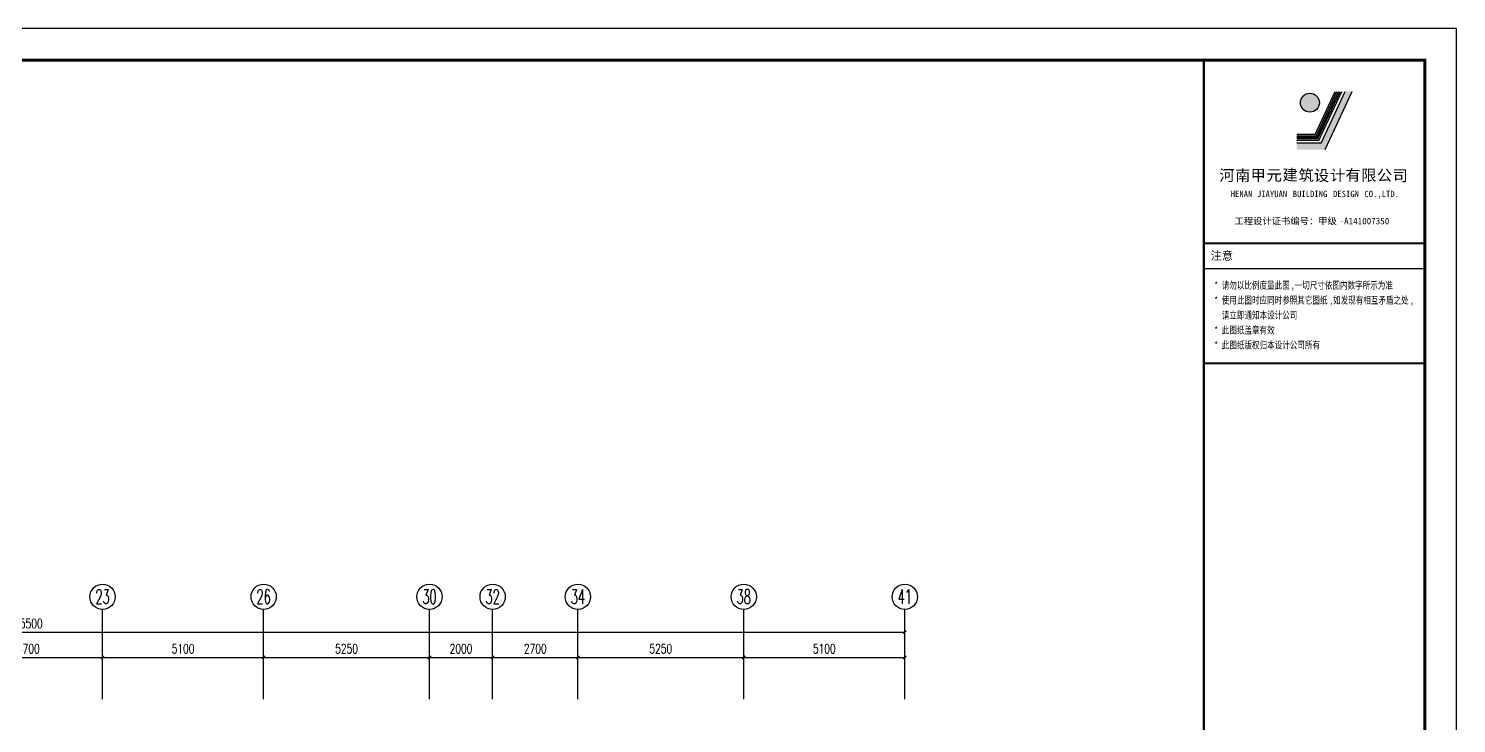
# Model space of a CAD drawing. Extents: x -993182 to -819982, y 169304 to 600104.
# Drawn here: x -954293 to -909082, y 206702 to 228704 of the extents above; entities that cross this region are included whole.
import ezdxf
from ezdxf.enums import TextEntityAlignment as Align

# ---------------------------------------------------------------- set-up
doc = ezdxf.new("R2010")
doc.units = 0
doc.header["$LTSCALE"] = 1000
doc.header["$MEASUREMENT"] = 0
for name, color, linetype in [('AXIS', 3, 'Continuous'), ('PUB_TITLE', 146, 'Continuous'), ('TK', 9, 'Continuous'), ('面层', 215, 'Continuous')]:
    doc.layers.add(name, color=color, linetype=linetype)
doc.styles.add('300', font='', dxfattribs={"width": 0.75, "height": 300})
doc.styles.add('_TCH_AXIS', font='COMPLEX', dxfattribs={"bigfont": 'GBCBIG'})
doc.styles.add('_TCH_DIM_T3', font='SIMPLEX', dxfattribs={"width": 0.705882, "bigfont": 'GBCBIG'})
doc.styles.add('H1', font='')
doc.styles.add('THT', font='simhei.ttf')
doc.styles.get('300').set_extended_font_data('SimSun')
doc.styles.get('H1').set_extended_font_data('SimSun')
doc.dimstyles.new('_TCH_ARCH&&100', dxfattribs={"dimtxt": 297.5, "dimasz": 100, "dimexe": 250, "dimexo": 300, "dimgap": 126.25, "dimtad": 1, "dimdec": 0, "dimzin": 0, "dimdsep": 46, "dimtxsty": '_TCH_DIM_T3', "dimblk": 'ARCHTICK', "dimcen": 0.09, "dimclrt": 7, "dimazin": 2, "dimtfac": 1, "dimtdec": 0, "dimtix": 1, "dimtmove": 2, "dimatfit": 3, "dimfxl": 0, "dimtolj": 1, "dimtzin": 0, "dimarcsym": 0})

# ---------------------------------------------------------------- blocks, each defined once
blk = doc.blocks.new('_ArchTick')
at = {"color": 0, "linetype": 'ByBlock', "const_width": 0.4}
blk.add_lwpolyline([(-0.5, -0.5), (0.5, 0.5)], dxfattribs=at)
blk = doc.blocks.new('*D1030')
at = {"layer": 'AXIS', "color": 0, "lineweight": -2}
for p, q in [((-343209, -536852), (-343209, -534477)), ((-343209, -534727), (-287709, -534727)), ((-287709, -536852), (-287709, -534477))]:
    blk.add_line(p, q, dxfattribs=at)
at = {"layer": 'Defpoints', "color": 0}
for p in [(-287709, -534727), (-343209, -537152), (-287709, -537152)]:
    blk.add_point(p, dxfattribs=at)
at = {"layer": 'AXIS', "color": 0, "lineweight": -2, "xscale": 100, "yscale": 100, "zscale": 100, "rotation": 180}
blk.add_blockref('_ArchTick', (-343209, -534727), dxfattribs=at)
at = {"layer": 'AXIS', "color": 0, "lineweight": -2, "xscale": 100, "yscale": 100, "zscale": 100}
blk.add_blockref('_ArchTick', (-287709, -534727), dxfattribs=at)
at = {"layer": 'AXIS', "color": 7, "insert": (-315459, -534452), "char_height": 297.5, "attachment_point": 5, "style": '_TCH_DIM_T3'}
blk.add_mtext('\\A1;55500', dxfattribs=at)
blk = doc.blocks.new('*D1037')
at = {"layer": 'AXIS', "color": 0, "lineweight": -2}
for p, q in [((-317809, -536852), (-317809, -535277)), ((-313109, -536852), (-313109, -535277)), ((-317809, -535527), (-313109, -535527))]:
    blk.add_line(p, q, dxfattribs=at)
at = {"layer": 'Defpoints', "color": 0}
for p in [(-313109, -535527), (-317809, -537152), (-313109, -537152)]:
    blk.add_point(p, dxfattribs=at)
at = {"layer": 'AXIS', "color": 0, "lineweight": -2, "xscale": 100, "yscale": 100, "zscale": 100, "rotation": 180}
blk.add_blockref('_ArchTick', (-317809, -535527), dxfattribs=at)
at = {"layer": 'AXIS', "color": 0, "lineweight": -2, "xscale": 100, "yscale": 100, "zscale": 100}
blk.add_blockref('_ArchTick', (-313109, -535527), dxfattribs=at)
at = {"layer": 'AXIS', "color": 7, "insert": (-315459, -535252), "char_height": 297.5, "attachment_point": 5, "style": '_TCH_DIM_T3'}
blk.add_mtext('\\A1;4700', dxfattribs=at)
blk = doc.blocks.new('*D1038')
at = {"layer": 'AXIS', "color": 0, "lineweight": -2}
for p, q in [((-313109, -536852), (-313109, -535277)), ((-308009, -536852), (-308009, -535277)), ((-313109, -535527), (-308009, -535527))]:
    blk.add_line(p, q, dxfattribs=at)
at = {"layer": 'Defpoints', "color": 0}
for p in [(-308009, -535527), (-313109, -537152), (-308009, -537152)]:
    blk.add_point(p, dxfattribs=at)
at = {"layer": 'AXIS', "color": 0, "lineweight": -2, "xscale": 100, "yscale": 100, "zscale": 100, "rotation": 180}
blk.add_blockref('_ArchTick', (-313109, -535527), dxfattribs=at)
at = {"layer": 'AXIS', "color": 0, "lineweight": -2, "xscale": 100, "yscale": 100, "zscale": 100}
blk.add_blockref('_ArchTick', (-308009, -535527), dxfattribs=at)
at = {"layer": 'AXIS', "color": 7, "insert": (-310559, -535252), "char_height": 297.5, "attachment_point": 5, "style": '_TCH_DIM_T3'}
blk.add_mtext('\\A1;5100', dxfattribs=at)
blk = doc.blocks.new('*D1039')
at = {"layer": 'AXIS', "color": 0, "lineweight": -2}
for p, q in [((-308009, -536852), (-308009, -535277)), ((-302759, -536852), (-302759, -535277)), ((-308009, -535527), (-302759, -535527))]:
    blk.add_line(p, q, dxfattribs=at)
at = {"layer": 'Defpoints', "color": 0}
for p in [(-302759, -535527), (-308009, -537152), (-302759, -537152)]:
    blk.add_point(p, dxfattribs=at)
at = {"layer": 'AXIS', "color": 0, "lineweight": -2, "xscale": 100, "yscale": 100, "zscale": 100, "rotation": 180}
blk.add_blockref('_ArchTick', (-308009, -535527), dxfattribs=at)
at = {"layer": 'AXIS', "color": 0, "lineweight": -2, "xscale": 100, "yscale": 100, "zscale": 100}
blk.add_blockref('_ArchTick', (-302759, -535527), dxfattribs=at)
at = {"layer": 'AXIS', "color": 7, "insert": (-305384, -535252), "char_height": 297.5, "attachment_point": 5, "style": '_TCH_DIM_T3'}
blk.add_mtext('\\A1;5250', dxfattribs=at)
blk = doc.blocks.new('*D1040')
at = {"layer": 'AXIS', "color": 0, "lineweight": -2}
for p, q in [((-302759, -536852), (-302759, -535277)), ((-300759, -536852), (-300759, -535277)), ((-302759, -535527), (-300759, -535527))]:
    blk.add_line(p, q, dxfattribs=at)
at = {"layer": 'Defpoints', "color": 0}
for p in [(-300759, -535527), (-302759, -537152), (-300759, -537152)]:
    blk.add_point(p, dxfattribs=at)
at = {"layer": 'AXIS', "color": 0, "lineweight": -2, "xscale": 100, "yscale": 100, "zscale": 100, "rotation": 180}
blk.add_blockref('_ArchTick', (-302759, -535527), dxfattribs=at)
at = {"layer": 'AXIS', "color": 0, "lineweight": -2, "xscale": 100, "yscale": 100, "zscale": 100}
blk.add_blockref('_ArchTick', (-300759, -535527), dxfattribs=at)
at = {"layer": 'AXIS', "color": 7, "insert": (-301759, -535252), "char_height": 297.5, "attachment_point": 5, "style": '_TCH_DIM_T3'}
blk.add_mtext('\\A1;2000', dxfattribs=at)
blk = doc.blocks.new('*D1041')
at = {"layer": 'AXIS', "color": 0, "lineweight": -2}
for p, q in [((-300759, -536852), (-300759, -535277)), ((-298059, -536852), (-298059, -535277)), ((-300759, -535527), (-298059, -535527))]:
    blk.add_line(p, q, dxfattribs=at)
at = {"layer": 'Defpoints', "color": 0}
for p in [(-298059, -535527), (-300759, -537152), (-298059, -537152)]:
    blk.add_point(p, dxfattribs=at)
at = {"layer": 'AXIS', "color": 0, "lineweight": -2, "xscale": 100, "yscale": 100, "zscale": 100, "rotation": 180}
blk.add_blockref('_ArchTick', (-300759, -535527), dxfattribs=at)
at = {"layer": 'AXIS', "color": 0, "lineweight": -2, "xscale": 100, "yscale": 100, "zscale": 100}
blk.add_blockref('_ArchTick', (-298059, -535527), dxfattribs=at)
at = {"layer": 'AXIS', "color": 7, "insert": (-299409, -535252), "char_height": 297.5, "attachment_point": 5, "style": '_TCH_DIM_T3'}
blk.add_mtext('\\A1;2700', dxfattribs=at)
blk = doc.blocks.new('*D1042')
at = {"layer": 'AXIS', "color": 0, "lineweight": -2}
for p, q in [((-298059, -536852), (-298059, -535277)), ((-292809, -536852), (-292809, -535277)), ((-298059, -535527), (-292809, -535527))]:
    blk.add_line(p, q, dxfattribs=at)
at = {"layer": 'Defpoints', "color": 0}
for p in [(-292809, -535527), (-298059, -537152), (-292809, -537152)]:
    blk.add_point(p, dxfattribs=at)
at = {"layer": 'AXIS', "color": 0, "lineweight": -2, "xscale": 100, "yscale": 100, "zscale": 100, "rotation": 180}
blk.add_blockref('_ArchTick', (-298059, -535527), dxfattribs=at)
at = {"layer": 'AXIS', "color": 0, "lineweight": -2, "xscale": 100, "yscale": 100, "zscale": 100}
blk.add_blockref('_ArchTick', (-292809, -535527), dxfattribs=at)
at = {"layer": 'AXIS', "color": 7, "insert": (-295434, -535252), "char_height": 297.5, "attachment_point": 5, "style": '_TCH_DIM_T3'}
blk.add_mtext('\\A1;5250', dxfattribs=at)
blk = doc.blocks.new('*D1043')
at = {"layer": 'AXIS', "color": 0, "lineweight": -2}
for p, q in [((-292809, -536852), (-292809, -535277)), ((-287709, -536852), (-287709, -535277)), ((-292809, -535527), (-287709, -535527))]:
    blk.add_line(p, q, dxfattribs=at)
at = {"layer": 'Defpoints', "color": 0}
for p in [(-287709, -535527), (-292809, -537152), (-287709, -537152)]:
    blk.add_point(p, dxfattribs=at)
at = {"layer": 'AXIS', "color": 0, "lineweight": -2, "xscale": 100, "yscale": 100, "zscale": 100, "rotation": 180}
blk.add_blockref('_ArchTick', (-292809, -535527), dxfattribs=at)
at = {"layer": 'AXIS', "color": 0, "lineweight": -2, "xscale": 100, "yscale": 100, "zscale": 100}
blk.add_blockref('_ArchTick', (-287709, -535527), dxfattribs=at)
at = {"layer": 'AXIS', "color": 7, "insert": (-290259, -535252), "char_height": 297.5, "attachment_point": 5, "style": '_TCH_DIM_T3'}
blk.add_mtext('\\A1;5100', dxfattribs=at)
blk = doc.blocks.new('A$C61A6557E')
at = {"layer": 'PUB_TITLE'}
blk.add_hatch(color=256, dxfattribs=at).paths.add_polyline_path([(4727, 56407), (4502, 56407), (3742, 54772), (2969, 54772), (2969, 54568), (3872, 54568)])
h = blk.add_hatch(color=256, dxfattribs=at)
edge = h.paths.add_edge_path()
edge.add_ellipse((3384, 56052), major_axis=(-212, 212), ratio=1, start_angle=0, end_angle=360)
for p, q in [((3554, 55043), (4189, 56407)), ((3583, 54997), (4239, 56407)), ((3612, 54951), (4290, 56407)), ((3641, 54905), (4341, 56407)), ((3671, 54859), (4391, 56407)), ((3742, 54772), (4502, 56407)), ((3872, 54568), (4727, 56407)), ((3554, 55043), (2969, 55043)), ((3583, 54997), (2969, 54997)), ((3612, 54951), (2969, 54951)), ((3641, 54905), (2969, 54905)), ((3671, 54859), (2969, 54859)), ((3742, 54772), (2969, 54772)), ((41, 51600), (7025, 51600)), ((7052, 51600), (41, 51600)), ((41, 51600), (7052, 51600)), ((57, 51600), (7068, 51600)), ((41, 50800), (7052, 50800)), ((41, 50800), (7052, 50800)), ((25, 47800), (7025, 47800)), ((7025, 29000), (14, 29000)), ((7025, 28200), (14, 28200)), ((7025, 22200), (14, 22200)), ((7025, 21400), (14, 21400)), ((7025, 17400), (14, 17400)), ((7025, 17400), (14, 17400)), ((7025, 17400), (14, 17400)), ((7025, 16600), (14, 16600)), ((7025, 16600), (14, 16600)), ((7025, 14600), (14, 14600)), ((7025, 13800), (14, 13800)), ((7025, 11800), (14, 11800)), ((7025, 11800), (14, 11800)), ((7025, 11000), (14, 11000)), ((7025, 8000), (14, 8000)), ((7025, 8000), (14, 8000)), ((7025, 8000), (14, 8000)), ((7025, 8000), (14, 8000)), ((7025, 8000), (14, 8000)), ((7025, 8000), (14, 8000)), ((7025, 8000), (14, 8000)), ((2214, 8000), (2214, 3200)), ((4164, 8000), (4164, 3200)), ((7025, 7200), (14, 7200)), ((7025, 7200), (14, 7200)), ((7025, 7200), (14, 7200)), ((7025, 6400), (2214, 6400)), ((7025, 6400), (2214, 6400)), ((7025, 6400), (2214, 6400)), ((7025, 5600), (14, 5600)), ((7025, 5600), (14, 5600)), ((7025, 5600), (14, 5600)), ((7025, 4800), (14, 4800)), ((7025, 4800), (14, 4800)), ((7025, 4800), (14, 4800)), ((7025, 4000), (14, 4000)), ((7025, 4000), (14, 4000)), ((7025, 4000), (14, 4000)), ((7025, 3200), (14, 3200)), ((7025, 3200), (14, 3200)), ((7025, 3200), (14, 3200)), ((7025, 3200), (14, 3200)), ((7025, 3200), (14, 3200)), ((7025, 3200), (14, 3200)), ((7025, 2400), (14, 2400)), ((1625, 0), (1625, 2400)), ((3525, 0), (3525, 2400)), ((5125, 0), (5125, 2400)), ((7025, 1600), (14, 1600)), ((7025, 800), (14, 800))]:
    blk.add_line(p, q, dxfattribs=at)
at = {"layer": 'PUB_TITLE', "const_width": 75}
blk.add_lwpolyline([(25, 0), (7025, 0), (7025, 57400), (25, 57400)], close=True, dxfattribs=at)
at = {"layer": 'PUB_TITLE'}
for points, const_width in [([(25, 0), (25, 57400)], 75), ([(25, 57400), (25, 50733)], 60), ([(25, 0), (25, 57400)], 40), ([(7052, 51600), (41, 51600)], 60), ([(25, 50733), (25, 0)], 60), ([(41, 47800), (7052, 47800)], 56.5), ([(41, 47800), (7052, 47800)], 56.5), ([(7025, 17400), (14, 17400)], 60), ([(7025, 17400), (14, 17400)], 40), ([(7025, 14600), (14, 14600)], 60), ([(7025, 11800), (14, 11800)], 60), ([(7025, 8000), (14, 8000)], 60), ([(7025, 8000), (14, 8000)], 40), ([(7025, 0), (14, 0)], 40)]:
    blk.add_lwpolyline(points, dxfattribs=dict(at, const_width=const_width))
blk.add_lwpolyline([(25, 57400), (7025, 57400), (7025, 51600), (25, 51600)], close=True, dxfattribs=at)
blk.add_ellipse((3384, 56052), major_axis=(-212, 212), ratio=1, start_param=3.926991, end_param=10.210176, dxfattribs=at)
at = {"layer": 'PUB_TITLE', "style": 'THT'}
for s, height, p in [('河', 352, (515, 53577)), ('南', 352, (1017, 53574)), ('甲', 352, (1511, 53582)), ('元', 352, (2014, 53580)), ('建', 352, (2518, 53590)), ('筑', 352, (3026, 53580)), ('设', 352, (3515, 53570)), ('计', 352, (4024, 53575)), ('有', 352, (4511, 53585)), ('限', 352, (5012, 53581)), ('公', 352, (5509, 53576)), ('司', 352, (6006, 53569)), ('HENAN', 201.1, (878, 53062)), ('JIAYUAN', 201.1, (1708, 53062)), ('BUILDING', 201.1, (2842, 53062)), ('DESIGN', 201.1, (4118, 53062)), ('CO.,LTD.', 201.1, (5111, 53062)), ('工程设计证书编号：甲级', 210.3, (998, 52199)), ('-A141007350', 210.3, (4325, 52199)), ('注意', 260, (241, 51078))]:
    blk.add_text(s, height=height, dxfattribs=at).set_placement(p)
at = {"layer": 'PUB_TITLE', "style": '300', "width": 0.75}
for s, height, p in [('*', 228, (352, 50158)), ('请勿以比例度量此图', 227.8, (595, 50158)), (',', 228, (2782, 50158)), ('一切尺寸依图内数字所示为准', 227.85, (2904, 50158)), ('*', 228, (352, 49685)), ('使用此图时应同时参照其它图纸', 227.85, (595, 49685)), ('如发现有相互矛盾之处', 227.8, (4119, 49685)), ('请立即通知本设计公司', 227.8, (595, 49212)), (',', 228, (3998, 49685)), (',', 228, (6549, 49685)), ('*', 228, (352, 48739)), ('此图纸盖章有效', 227.8, (595, 48739)), ('*', 228, (352, 48266)), ('此图纸版权归本设计公司所有', 227.85, (595, 48266))]:
    blk.add_text(s, height=height, dxfattribs=at).set_placement(p)
at = {"layer": 'PUB_TITLE', "style": 'THT'}
for s, p in [('出图专用章', (1160, 28600)), ('注册专用章', (1160, 21800)), ('建设单位', (973, 17000)), ('项目名称', (973, 14200)), ('图纸名称', (973, 11400)), ('项目负责', (1114, 7600)), ('肖予航', (3146, 7600)), ('李  阳', (3146, 6800)), ('专业负责', (1114, 6400)), ('审   核', (1114, 5200)), ('庞军营', (3182, 5200)), ('校   对', (1114, 4400)), ('李  阳', (3182, 4400)), ('设   计', (1114, 3600)), ('江丹丹 ', (3275, 3600)), ('版  次', (814, 2000)), ('1', (2575, 2000)), ('比  例', (4314, 2000)), ('图  别', (803, 1200)), ('施工图', (2575, 1200)), ('图  号', (4321, 1200)), ('工程号', (814, 400)), ('D19-05', (2569, 400)), ('日  期', (4314, 400)), ('2019.02', (6075, 400))]:
    blk.add_text(s, height=260, dxfattribs=at).set_placement(p, align=Align.MIDDLE)
at = {"layer": 'PUB_TITLE', "color": 173, "style": 'H1'}
blk.add_text('1:100', height=250, dxfattribs=at).set_placement((6075, 1997), align=Align.MIDDLE_CENTER)
at = {"layer": 'TK', "color": 63, "style": 'THT'}
blk.add_text('息县鑫盛置业有限公司', height=260, dxfattribs=at).set_placement((1573, 15597))
at = {"layer": 'TK', "style": 'H1'}
for s, p in [('息县隆盛帝景二期—鑫盛•息州府', (3525, 12988)), ('项目住宅小区5#、7#住宅楼', (3525, 12376))]:
    blk.add_text(s, height=300, dxfattribs=at).set_placement(p, align=Align.MIDDLE_CENTER)
blk = doc.blocks.new('5#、7#楼参照')
at = {"layer": 'AXIS'}
for p, q in [((-313108.8, -536206.9), (-313108.8, -534006.7)), ((-308008.8, -536206.9), (-308008.8, -534006.7)), ((-302758.8, -536206.9), (-302758.8, -534006.7)), ((-300758.8, -536206.9), (-300758.8, -534006.7)), ((-298058.8, -536206.9), (-298058.8, -534006.7)), ((-292808.8, -536206.9), (-292808.8, -534006.7)), ((-287708.8, -536206.9), (-287708.8, -534006.7))]:
    blk.add_line(p, q, dxfattribs=at)
for centre in [(-313108.8, -533606.7), (-308008.8, -533606.7), (-302758.8, -533606.7), (-300758.8, -533606.7), (-298058.8, -533606.7), (-292808.8, -533606.7), (-287708.8, -533606.7)]:
    blk.add_circle(centre, 400, dxfattribs=at)
at = {"layer": 'PUB_TITLE'}
blk.add_lwpolyline([(-354342.7, -575015.5), (-270242.7, -575015.5), (-270242.7, -515615.5), (-354342.7, -515615.5)], close=True, dxfattribs=at)
at = {"layer": 'PUB_TITLE', "const_width": 100}
blk.add_lwpolyline([(-351842.7, -574015.5), (-271242.7, -574015.5), (-271242.7, -516615.5), (-351842.7, -516615.5)], close=True, dxfattribs=at)
at = {"layer": 'AXIS', "color": 7, "style": '_TCH_AXIS'}
for s, width, p, p2 in [('23', 0.617647, (-313335.1, -533832.9), (-312882.5, -533832.9)), ('26', 0.617647, (-308235.1, -533832.9), (-307782.5, -533832.9)), ('30', 0.636364, (-302985.1, -533832.9), (-302532.5, -533832.9)), ('32', 0.636364, (-300985.1, -533832.9), (-300532.5, -533832.9)), ('34', 0.6, (-298285.1, -533832.9), (-297832.5, -533832.9)), ('38', 0.636364, (-293035.1, -533832.9), (-292582.5, -533832.9)), ('41', 0.7, (-287935.1, -533832.9), (-287482.5, -533832.9))]:
    blk.add_text(s, height=452.55, dxfattribs=dict(at, width=width)).set_placement(p, p2, align=Align.FIT)
at = {"layer": 'AXIS'}
for p1, p2, distance, picture, middle in [((-343208.8, -537152.3), (-287708.8, -537152.3), 2425.6, '*D1030', (-315458.8, -534451.7)), ((-317808.8, -537152.3), (-313108.8, -537152.3), 1625.6, '*D1037', (-315458.8, -535251.7)), ((-313108.8, -537152.3), (-308008.8, -537152.3), 1625.6, '*D1038', (-310558.8, -535251.7)), ((-308008.8, -537152.3), (-302758.8, -537152.3), 1625.6, '*D1039', (-305383.8, -535251.7)), ((-302758.8, -537152.3), (-300758.8, -537152.3), 1625.6, '*D1040', (-301758.8, -535251.7)), ((-300758.8, -537152.3), (-298058.8, -537152.3), 1625.6, '*D1041', (-299408.8, -535251.7)), ((-298058.8, -537152.3), (-292808.8, -537152.3), 1625.6, '*D1042', (-295433.8, -535251.7)), ((-292808.8, -537152.3), (-287708.8, -537152.3), 1625.6, '*D1043', (-290258.8, -535251.7))]:
    dim = blk.add_aligned_dim(p1=p1, p2=p2, distance=distance, dimstyle='_TCH_ARCH&&100', dxfattribs=at)
    dim.commit()
    dim.dimension.update_dxf_attribs({"geometry": picture, "text_midpoint": middle})

msp = doc.modelspace()

# ---------------------------------------------------------------- block references
msp.add_blockref('A$C61A6557E', (-917107, 170304))
at = {"layer": '面层'}
msp.add_blockref('5#、7#楼参照', (-638840, 744319), dxfattribs=at)

doc.saveas('drawing.dxf')
